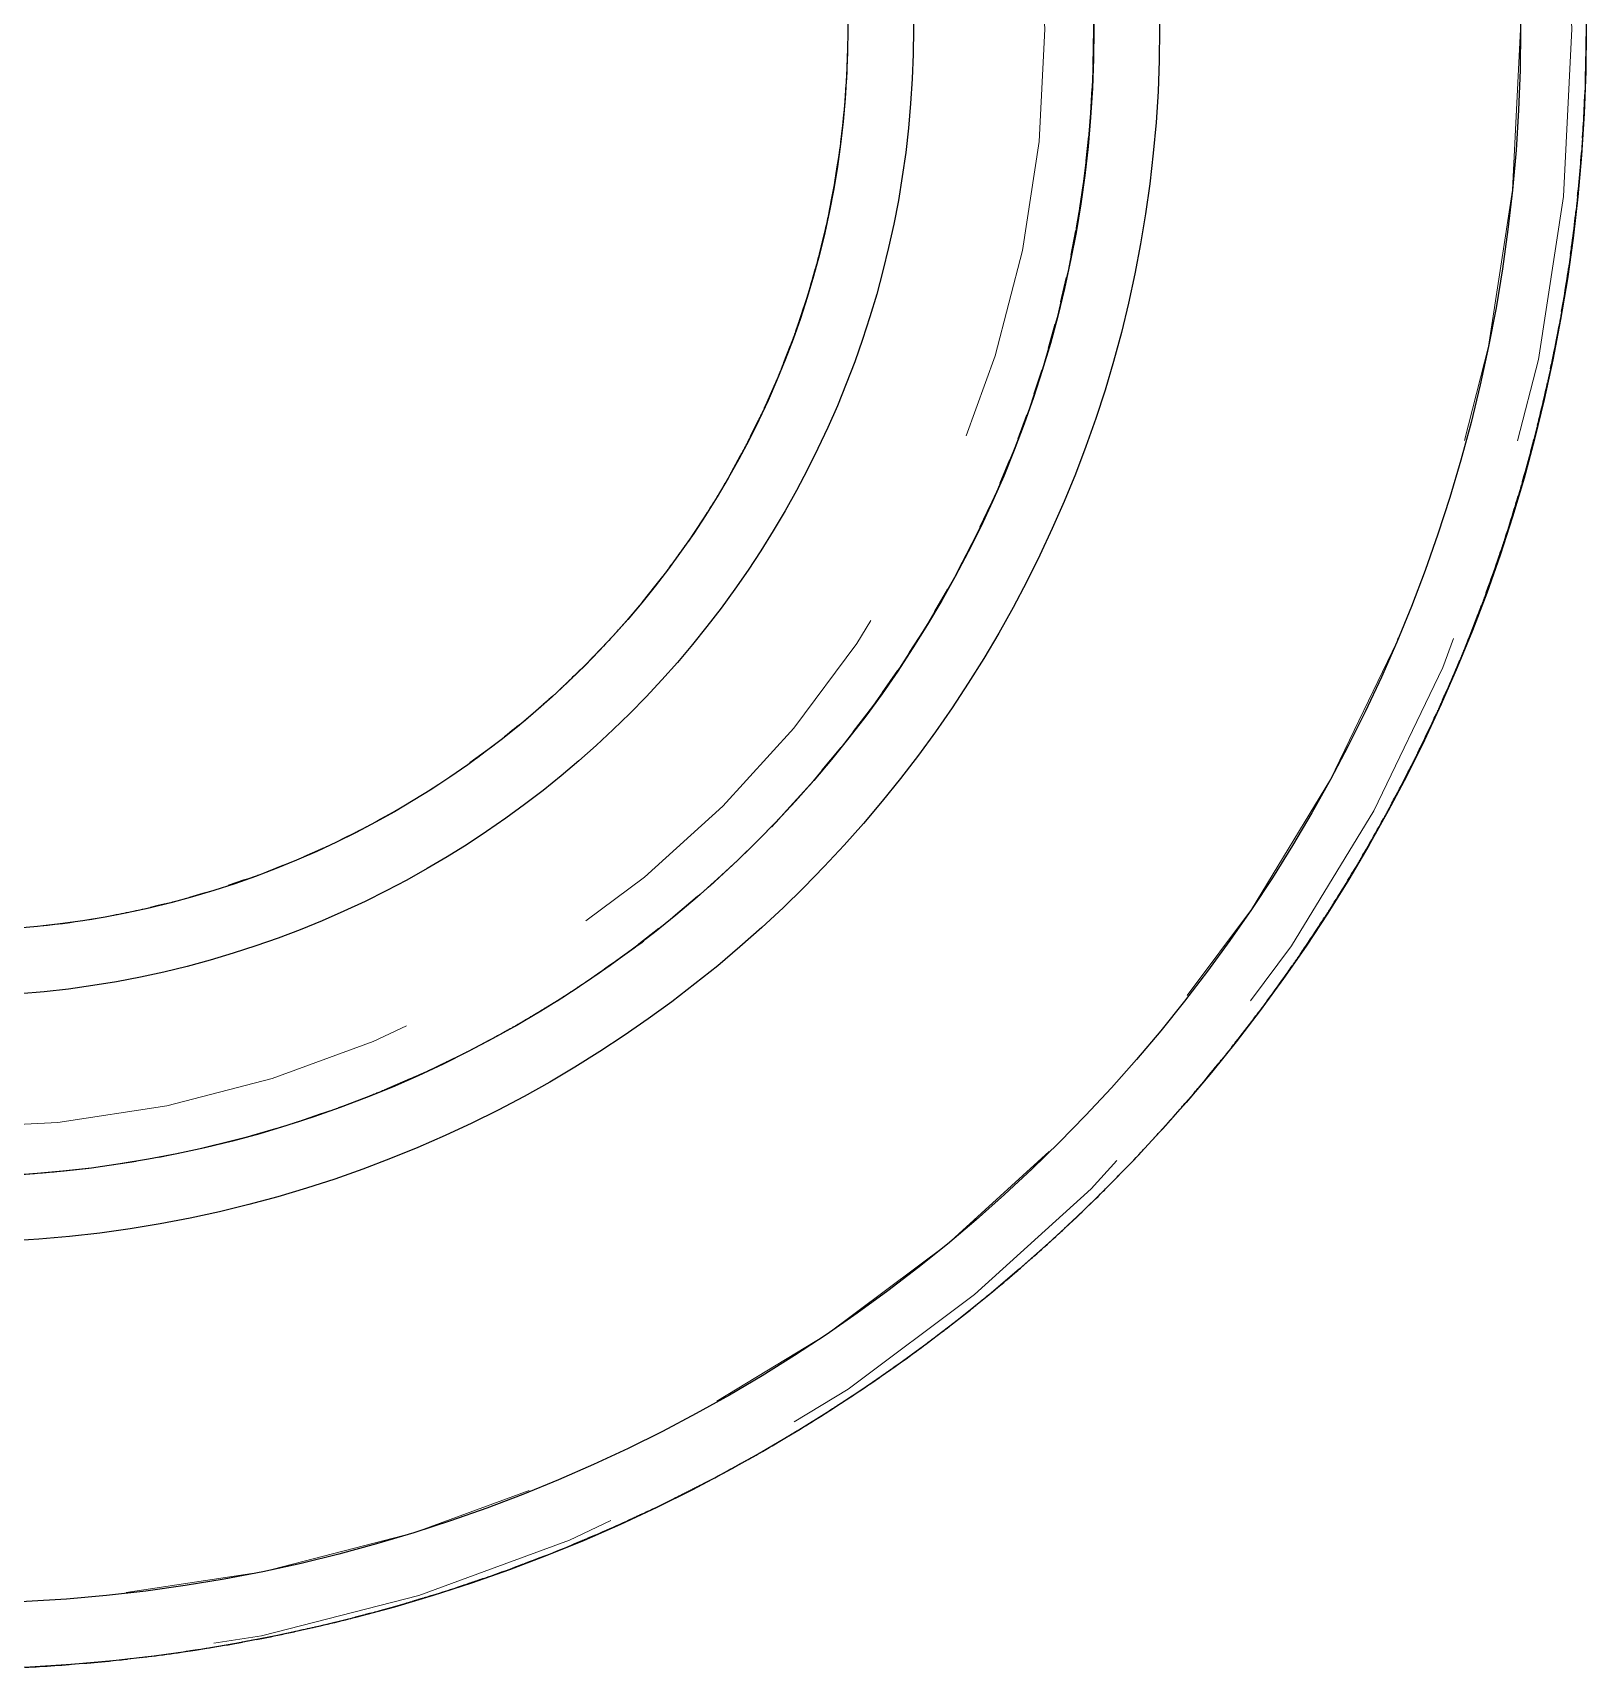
# Model space of a CAD drawing. Header units: millimetres. Extents: x -11.8 to 5, y -5 to 5.9.
# Drawn here: x 0.267 to 5, y -5 to -0.011 of the extents above; entities that cross this region are included whole.
import ezdxf

# ---------------------------------------------------------------- set-up
doc = ezdxf.new("R2010")
doc.units = ezdxf.units.MM
doc.linetypes.add('HIDDEN', pattern=[1.905, 1.27, -0.635])

msp = doc.modelspace()

# ---------------------------------------------------------------- linework, layer by layer
at = {"color": 7, "linetype": 'Continuous', "lineweight": 25}
for p, q in [((3.49, -0.2563), (3.4948, -0.1806)), ((3.4763, -0.4014), (3.4843, -0.326)), ((3.4565, -0.5458), (3.4677, -0.4707)), ((3.4308, -0.6893), (3.4451, -0.6147)), ((3.3991, -0.8317), (3.4166, -0.7576)), ((2.6151, -0.8491), (2.5973, -0.902)), ((3.3615, -0.9726), (3.3821, -0.8991)), ((2.5743, -0.9657), (2.5542, -1.0178)), ((3.318, -1.1118), (3.3418, -1.0391)), ((2.5282, -1.0805), (2.506, -1.1314)), ((2.477, -1.1933), (2.4527, -1.2428)), ((3.2687, -1.2492), (3.2957, -1.1773)), ((2.4222, -1.3007), (2.3944, -1.3518)), ((3.2138, -1.3845), (3.2438, -1.3135)), ((3.1531, -1.5174), (3.1864, -1.4473)), ((2.2796, -1.5372), (2.2641, -1.5606)), ((3.087, -1.6479), (3.1234, -1.5787)), ((3.0153, -1.7756), (3.055, -1.7073)), ((2.9382, -1.9005), (2.9814, -1.833)), ((2.8556, -2.0225), (2.9025, -1.9555)), ((2.7673, -2.1417), (2.8187, -2.0746)), ((1.6644, -2.1889), (1.5986, -2.2367)), ((2.6722, -2.2592), (2.7299, -2.1902)), ((2.5542, -2.3924), (2.6364, -2.3019)), ((1.3632, -2.3877), (1.3145, -2.415)), ((2.4666, -2.4822), (2.5386, -2.4094)), ((1.2545, -2.4466), (1.2048, -2.4716)), ((2.4666, -2.4822), (2.4363, -2.5128)), ((1.143, -2.5006), (1.0927, -2.5232)), ((2.4146, -2.533), (2.3291, -2.6124)), ((0.9121, -2.5937), (0.8623, -2.611)), ((1.0289, -2.5496), (0.9784, -2.5697)), ((2.2922, -2.644), (2.2182, -2.7072)), ((2.1743, -2.7418), (2.113, -2.7898)), ((1.864, -2.9621), (1.9313, -2.9181)), ((1.739, -3.0371), (1.8071, -2.9965)), ((1.6111, -3.1068), (1.6801, -3.0696)), ((1.4804, -3.1712), (1.5503, -3.1371)), ((1.3472, -3.23), (1.418, -3.1991)), ((1.2115, -3.2832), (1.2833, -3.2555)), ((1.0738, -3.3308), (1.1464, -3.3062)), ((0.7931, -3.4085), (0.867, -3.3902)), ((0.9343, -3.3726), (1.0075, -3.3511)), ((0.6505, -3.4385), (0.725, -3.4234)), ((0.217, -3.4927), (0.2926, -3.4871)), ((0.3622, -3.4807), (0.4376, -3.4719)), ((0.5068, -3.4626), (0.5818, -3.4507))]:
    msp.add_line(p, q, dxfattribs=at)
at = {"color": 7, "linetype": 'Continuous', "lineweight": 25, "flags": 128}
for points in [[(3.4977, -0.1107), (3.5, 0), (3.4977, 0.1107)], [(2.7472, -0.1232), (2.7467, -0.1308), (2.7445, -0.1641)], [(2.7388, -0.2462), (2.7371, -0.2614), (2.7335, -0.2948)], [(2.7249, -0.3686), (2.7215, -0.3913), (2.717, -0.4203)], [(2.7056, -0.4904), (2.6997, -0.5203), (2.6951, -0.5434)], [(2.6808, -0.6112), (2.6719, -0.6482), (2.6678, -0.6647)], [(2.6507, -0.7309), (2.638, -0.7746), (2.6352, -0.7843)], [(0.7922, -2.6327), (0.7746, -2.6381), (0.7444, -2.6471)], [(0.6673, -2.6672), (0.6482, -2.672), (0.6251, -2.6779)], [(1.9856, -2.882), (2.0988, -2.8009), (2.113, -2.7898)]]:
    msp.add_lwpolyline(points, dxfattribs=at)
at = {"color": 7, "linetype": 'HIDDEN', "lineweight": 18, "flags": 128}
for points in [[(2.7482, -0.0844), (2.7474, -0.1191), (2.7472, -0.1232)], [(3.4948, -0.1806), (3.4969, -0.1475), (3.4977, -0.1107)], [(2.7445, -0.1641), (2.7397, -0.238), (2.7388, -0.2462)], [(2.7335, -0.2948), (2.7268, -0.3565), (2.7249, -0.3686)], [(3.4843, -0.326), (3.4876, -0.2948), (3.49, -0.2563)], [(2.717, -0.4203), (2.7088, -0.4743), (2.7056, -0.4904)], [(3.4677, -0.4707), (3.472, -0.4416), (3.4763, -0.4014)], [(2.6951, -0.5434), (2.6857, -0.5912), (2.6808, -0.6112)], [(3.4451, -0.6147), (3.4503, -0.5876), (3.4565, -0.5458)], [(2.6678, -0.6647), (2.6576, -0.707), (2.6507, -0.7309)], [(3.4166, -0.7576), (3.4225, -0.7325), (3.4308, -0.6893)], [(2.6352, -0.7843), (2.6245, -0.8214), (2.6151, -0.8491)], [(3.3821, -0.8991), (3.3886, -0.8761), (3.3991, -0.8317)], [(2.5973, -0.902), (2.5864, -0.9343), (2.5743, -0.9657)], [(3.3418, -1.0391), (3.3486, -1.0182), (3.3615, -0.9726)], [(3.2957, -1.1773), (3.3027, -1.1585), (3.318, -1.1118)], [(2.4527, -1.2428), (2.4443, -1.2601), (2.4222, -1.3007)], [(3.2438, -1.3135), (3.2509, -1.2967), (3.2687, -1.2492)], [(3.1864, -1.4473), (3.1934, -1.4326), (3.2138, -1.3845)], [(2.3219, -1.4732), (2.3131, -1.4866), (2.2796, -1.5372)], [(3.1234, -1.5787), (3.1302, -1.5659), (3.1531, -1.5174)], [(2.1815, -1.674), (2.1612, -1.6996), (2.1224, -1.7483)], [(3.055, -1.7073), (3.0614, -1.6965), (3.087, -1.6479)], [(2.9814, -1.833), (2.9871, -1.824), (3.0153, -1.7756)], [(2.9025, -1.9555), (2.9076, -1.9483), (2.9382, -1.9005)], [(2.8187, -2.0746), (2.8229, -2.0692), (2.8556, -2.0225)], [(2.7299, -2.1902), (2.7331, -2.1863), (2.7673, -2.1417)], [(2.6364, -2.3019), (2.6385, -2.2996), (2.6722, -2.2592)], [(1.2048, -2.4716), (1.1817, -2.4832), (1.143, -2.5006)], [(1.0927, -2.5232), (1.073, -2.532), (1.0289, -2.5496)], [(0.9784, -2.5697), (0.9623, -2.5761), (0.9121, -2.5937)], [(0.8623, -2.611), (0.8498, -2.6154), (0.7922, -2.6327)], [(0.7444, -2.6471), (0.7357, -2.6498), (0.6673, -2.6672)], [(1.9313, -2.9181), (1.9789, -2.8869), (1.9856, -2.882)], [(1.8071, -2.9965), (1.8554, -2.9677), (1.864, -2.9621)], [(1.6801, -3.0696), (1.7287, -3.0433), (1.739, -3.0371)], [(1.5503, -3.1371), (1.5988, -3.1135), (1.6111, -3.1068)], [(1.418, -3.1991), (1.4661, -3.1781), (1.4804, -3.1712)], [(1.2833, -3.2555), (1.3309, -3.2371), (1.3472, -3.23)], [(1.1464, -3.3062), (1.1932, -3.2903), (1.2115, -3.2832)], [(1.0075, -3.3511), (1.0534, -3.3377), (1.0738, -3.3308)], [(0.867, -3.3902), (0.9118, -3.3791), (0.9343, -3.3726)], [(0.5818, -3.4507), (0.6239, -3.4439), (0.6505, -3.4385)], [(0.725, -3.4234), (0.7685, -3.4146), (0.7931, -3.4085)], [(0.2926, -3.4871), (0.3316, -3.4843), (0.3622, -3.4807)], [(0.4376, -3.4719), (0.4782, -3.4672), (0.5068, -3.4626)]]:
    msp.add_lwpolyline(points, dxfattribs=at)
at = {"color": 7, "linetype": 'HIDDEN', "lineweight": 18}
for centre, radius in [((-0.0444, 0.0008), 5.0006), ((0, 0), 4.8), ((0, 0), 3.35)]:
    msp.add_circle(centre, radius, dxfattribs=at)
at = {"color": 7, "linetype": 'Continuous', "lineweight": 25}
for radius in [5, 4.8, 3.7, 3.5, 2.95, 2.75]:
    msp.add_circle((0, 0), radius, dxfattribs=at)
at = {"color": 7, "linetype": 'HIDDEN', "lineweight": 18}
for centre, radius, start, end in [((-0.0013, 0.0003), 3.5011, 318.8521, 359.1873), ((1.5789, -0.6505), 1.0421, 335.6348, 339.3651), ((1.6661, -0.7749), 0.9124, 332.7081, 336.9978), ((0.6483, -0.3925), 1.9923, 327.3358, 331.215), ((-0.4704, 0.3496), 3.3356, 323.3717, 325.0635), ((0.004, -0.0025), 2.7453, 299.6779, 320.2728), ((0.7288, -1.3766), 1.1922, 296.1645, 299.4237), ((0.0272, -0.1689), 2.5793, 275.3224, 283.4017)]:
    msp.add_arc(centre, radius, start, end, dxfattribs=at)
for points, knots in [([(2.7471, -0.1266), (2.7471, -0.1269), (2.747, -0.1278), (2.7473, -0.1226), (2.7475, -0.098), (2.7512, 0.0002), (2.7475, 0.0972), (2.7473, 0.1237), (2.7471, 0.1263), (2.7471, 0.1266)], [0, 0, 0, 0, 0.018433, 0.065081, 0.304664, 0.518433, 0.732203, 0.971786, 1, 1, 1, 1]), ([(2.7383, -0.2529), (2.7384, -0.2525), (2.7391, -0.2456), (2.7439, -0.1744), (2.7464, -0.1366), (2.7466, -0.134)], [0, 0, 0, 0, 0.056424, 0.934654, 1, 1, 1, 1]), ([(4.9957, -0.1994), (4.9959, -0.1921), (4.9965, -0.1774), (4.997, -0.1628), (4.9972, -0.1554)], [0, 0, 0, 0, 0.499838, 1, 1, 1, 1]), ([(2.4972, -1.1517), (2.4982, -1.1491), (2.4997, -1.1455), (2.5091, -1.1255), (2.5296, -1.0786), (2.5489, -1.0324), (2.5509, -1.0257), (2.5598, -1.0048), (2.5756, -0.9637), (2.5923, -0.9176), (2.5971, -0.9021), (2.6047, -0.882), (2.6165, -0.8465), (2.6317, -0.7977), (2.637, -0.778), (2.6438, -0.7568), (2.6519, -0.728), (2.6661, -0.6733), (2.6709, -0.6525), (2.6768, -0.6303), (2.6816, -0.6096), (2.6948, -0.5469), (2.6993, -0.5231), (2.7034, -0.5042), (2.7057, -0.4913), (2.7169, -0.4231), (2.722, -0.3896), (2.7237, -0.3796), (2.7251, -0.3697), (2.7335, -0.2968), (2.7373, -0.2625), (2.7373, -0.262)], [0, 0, 0, 0, 0.031346, 0.045603, 0.120773, 0.139256, 0.178639, 0.202514, 0.252695, 0.289199, 0.32468, 0.349213, 0.384427, 0.435763, 0.46644, 0.487284, 0.512937, 0.578743, 0.602805, 0.618348, 0.637842, 0.718843, 0.734708, 0.746873, 0.762359, 0.858567, 0.865731, 0.878885, 0.892096, 0.998444, 1, 1, 1, 1]), ([(4.9855, -0.3766), (4.986, -0.3693), (4.987, -0.3546), (4.9881, -0.34), (4.9886, -0.3327)], [0, 0, 0, 0, 0.499654, 1, 1, 1, 1]), ([(4.9689, -0.5533), (4.9697, -0.546), (4.9713, -0.5314), (4.9728, -0.5168), (4.9736, -0.5095)], [0, 0, 0, 0, 0.500127, 1, 1, 1, 1]), ([(4.9462, -0.7293), (4.9472, -0.722), (4.9493, -0.7075), (4.9514, -0.693), (4.9524, -0.6857)], [0, 0, 0, 0, 0.5000329, 1, 1, 1, 1]), ([(4.9172, -0.9044), (4.9185, -0.8972), (4.9211, -0.8827), (4.9237, -0.8683), (4.9249, -0.8611)], [0, 0, 0, 0, 0.49985, 1, 1, 1, 1]), ([(4.882, -1.0783), (4.8835, -1.0712), (4.8866, -1.0568), (4.8897, -1.0425), (4.8913, -1.0353)], [0, 0, 0, 0, 0.499774, 1, 1, 1, 1]), ([(2.3895, -1.3608), (2.3989, -1.3442), (2.4119, -1.321), (2.4419, -1.2642), (2.4632, -1.2237), (2.4785, -1.1911), (2.4914, -1.1637)], [0, 0, 0, 0, 0.376339, 0.526963, 0.601441, 1, 1, 1, 1]), ([(4.8406, -1.2509), (4.8424, -1.2438), (4.846, -1.2296), (4.8497, -1.2154), (4.8515, -1.2083)], [0, 0, 0, 0, 0.500352, 1, 1, 1, 1]), ([(4.7932, -1.4219), (4.7952, -1.4149), (4.7993, -1.4009), (4.8035, -1.3867), (4.8055, -1.3797)], [0, 0, 0, 0, 0.500852, 1, 1, 1, 1]), ([(2.3219, -1.4732), (2.3223, -1.4727), (2.3228, -1.472), (2.3288, -1.4628), (2.3316, -1.4579), (2.3339, -1.4539)], [0, 0, 0, 0, 0.342109, 0.442129, 1, 1, 1, 1]), ([(2.2499, -1.5808), (2.2508, -1.5796), (2.2519, -1.5781), (2.2684, -1.5552), (2.2744, -1.5455), (2.2796, -1.5372)], [0, 0, 0, 0, 0.359761, 0.451422, 1, 1, 1, 1]), ([(4.7397, -1.5912), (4.742, -1.5842), (4.7466, -1.5702), (4.7512, -1.5563), (4.7535, -1.5494)], [0, 0, 0, 0, 0.4994762, 1, 1, 1, 1]), ([(2.1815, -1.674), (2.181, -1.6746), (2.1803, -1.6754), (2.1976, -1.6538), (2.2024, -1.6466), (2.2065, -1.6405)], [0, 0, 0, 0, 0.371948, 0.471023, 1, 1, 1, 1]), ([(4.6802, -1.7584), (4.6828, -1.7515), (4.6879, -1.7377), (4.693, -1.724), (4.6955, -1.7171)], [0, 0, 0, 0, 0.499539, 1, 1, 1, 1]), ([(2.0507, -1.8314), (2.0524, -1.8293), (2.0546, -1.8266), (2.0363, -1.8484), (2.0331, -1.8517), (2.0329, -1.8519)], [0, 0, 0, 0, 0.752512, 0.983892, 1, 1, 1, 1]), ([(4.6149, -1.9234), (4.6177, -1.9166), (4.6233, -1.903), (4.6289, -1.8894), (4.6316, -1.8827)], [0, 0, 0, 0, 0.500036, 1, 1, 1, 1]), ([(1.9903, -1.8966), (1.9901, -1.8968), (1.9786, -1.9089), (1.9804, -1.9062), (1.9517, -1.9376), (1.9473, -1.9417), (1.9467, -1.9423)], [0, 0, 0, 0, 0.012868, 0.784308, 0.970029, 1, 1, 1, 1]), ([(1.8994, -1.9877), (1.8986, -1.9884), (1.8846, -2.0019), (1.8867, -1.9992), (1.8613, -2.0245), (1.8573, -2.0279), (1.8564, -2.0287)], [0, 0, 0, 0, 0.040523, 0.7754544, 0.9465731, 1, 1, 1, 1]), ([(1.8025, -2.0759), (1.8018, -2.0766), (1.7856, -2.0909), (1.7919, -2.0846), (1.7667, -2.1075), (1.7634, -2.1101), (1.7622, -2.111)], [0, 0, 0, 0, 0.035556, 0.807933, 0.928076, 1, 1, 1, 1]), ([(4.5437, -2.0859), (4.5468, -2.0793), (4.5528, -2.0659), (4.5589, -2.0525), (4.5619, -2.0459)], [0, 0, 0, 0, 0.4996343, 1, 1, 1, 1]), ([(1.7006, -2.1602), (1.7002, -2.1605), (1.6818, -2.1755), (1.6941, -2.1649), (1.6683, -2.1862), (1.6658, -2.1879), (1.6644, -2.1889)], [0, 0, 0, 0, 0.016543, 0.851673, 0.915163, 1, 1, 1, 1]), ([(4.4668, -2.2459), (4.4701, -2.2393), (4.4766, -2.2262), (4.4832, -2.213), (4.4864, -2.2065)], [0, 0, 0, 0, 0.5004991, 1, 1, 1, 1]), ([(0.5138, -2.7014), (0.5129, -2.7016), (0.5115, -2.7019), (0.5123, -2.7016), (0.5627, -2.6912), (0.6339, -2.6761), (0.6275, -2.6775), (0.65, -2.6716), (0.6897, -2.6616), (0.7464, -2.6469), (0.7531, -2.6448), (0.7787, -2.6368), (0.8094, -2.6277), (0.8597, -2.6124), (0.878, -2.606), (0.903, -2.5968), (0.9306, -2.5874), (0.9746, -2.5717), (1.0014, -2.561), (1.0245, -2.5513), (1.0499, -2.5414), (1.0898, -2.525), (1.1227, -2.5102), (1.1437, -2.5001), (1.1658, -2.4905), (1.2038, -2.4727), (1.2415, -2.4537), (1.2613, -2.4429), (1.2773, -2.4353), (1.3154, -2.4151), (1.3567, -2.392), (1.3779, -2.3793), (1.3834, -2.3767), (1.4087, -2.3618), (1.4258, -2.351), (1.4415, -2.3411)], [0, 0, 0, 0, 0.083594, 0.133037, 0.186853, 0.229617, 0.257905, 0.273411, 0.295928, 0.349428, 0.369015, 0.382639, 0.40366, 0.454897, 0.474532, 0.490082, 0.512997, 0.55695, 0.579681, 0.59773, 0.622738, 0.658229, 0.686996, 0.706882, 0.73304, 0.759815, 0.798531, 0.817878, 0.844064, 0.860948, 0.916026, 0.929584, 0.954994, 0.958517, 1, 1, 1, 1]), ([(2.5376, -2.4105), (2.5202, -2.4296), (2.4968, -2.4553), (2.5795, -2.3647), (2.5971, -2.3452), (2.6028, -2.339)], [0, 0, 0, 0, 0.664423, 0.892125, 1, 1, 1, 1]), ([(4.3843, -2.403), (4.3878, -2.3966), (4.3948, -2.3837), (4.4018, -2.3708), (4.4053, -2.3643)], [0, 0, 0, 0, 0.499923, 1, 1, 1, 1]), ([(-2.3843, -2.5623), (-2.4119, -2.5375), (-2.4449, -2.508), (-2.3204, -2.6196), (-2.2496, -2.681), (-2.2955, -2.6429), (-2.2014, -2.7205), (-2.1465, -2.7645), (-2.1804, -2.7384), (-2.0828, -2.8124), (-2.0324, -2.8495), (-2.0602, -2.8297), (-1.9643, -2.8964), (-1.9143, -2.9302), (-1.9364, -2.9157), (-1.8437, -2.9747), (-1.7927, -3.0061), (-1.809, -2.9963), (-1.7208, -3.0475), (-1.6677, -3.0772), (-1.6786, -3.0711), (-1.5949, -3.1152), (-1.5399, -3.1432), (-1.5454, -3.1402), (-1.466, -3.178), (-1.4093, -3.2039), (-1.4095, -3.2034), (-1.3342, -3.2355), (-1.2763, -3.2591), (-1.2714, -3.2606), (-1.2, -3.2877), (-1.1411, -3.3089), (-1.1311, -3.3118), (-1.0635, -3.3344), (-1.0038, -3.3531), (-0.989, -3.357), (-0.9249, -3.3755), (-0.8647, -3.3917), (-0.8453, -3.396), (-0.7846, -3.4109), (-0.7241, -3.4244), (-0.7002, -3.4288), (-0.6429, -3.4404), (-0.582, -3.4514), (-0.5541, -3.4554), (-0.4999, -3.4641), (-0.439, -3.4725), (-0.407, -3.4758), (-0.3561, -3.4819), (-0.2951, -3.4877), (-0.2593, -3.4899), (-0.2116, -3.4936), (-0.1505, -3.4969), (-0.1112, -3.4978), (-0.0668, -3.4994), (-0.0057, -3.5001), (0.037, -3.4994), (0.0782, -3.4992), (0.1392, -3.4973), (0.1853, -3.4946), (0.2228, -3.493), (0.2839, -3.4885), (0.3332, -3.4837), (0.3671, -3.4808), (0.4281, -3.4737), (0.4806, -3.4664), (0.5106, -3.4627), (0.5715, -3.453), (0.6273, -3.4429), (0.6532, -3.4387), (0.7139, -3.4264), (0.7729, -3.4132), (0.7946, -3.4088), (0.855, -3.3939), (0.9173, -3.3773), (0.9345, -3.3731), (0.9944, -3.3557), (1.0603, -3.3352), (1.0726, -3.3318), (1.132, -3.3117), (1.2015, -3.287), (1.209, -3.2847), (1.2674, -3.2623), (1.3408, -3.2327), (1.3431, -3.2322), (1.4004, -3.2074), (1.4777, -3.1726), (1.475, -3.1741), (1.5307, -3.1473), (1.6124, -3.1064), (1.6041, -3.1109), (1.6582, -3.082), (1.7442, -3.0344), (1.7306, -3.0423), (1.7827, -3.0117), (1.8732, -2.9567), (1.8538, -2.9689), (1.9051, -2.9357), (1.9972, -2.8745), (1.9359, -2.9154), (2.2292, -2.7094), (2.093, -2.806), (2.0031, -2.8698)], [0, 0, 0, 0, 0.108036, 0.129326, 0.180886, 0.198126, 0.209216, 0.227127, 0.238379, 0.246076, 0.259428, 0.267901, 0.274098, 0.284902, 0.2918, 0.297199, 0.306426, 0.312298, 0.317235, 0.325382, 0.330561, 0.33519, 0.342587, 0.347255, 0.351663, 0.358535, 0.362821, 0.36706, 0.373548, 0.377551, 0.38165, 0.387851, 0.391644, 0.395624, 0.401608, 0.405241, 0.409115, 0.414939, 0.418462, 0.422244, 0.427944, 0.431379, 0.435069, 0.440673, 0.444076, 0.447692, 0.453232, 0.456601, 0.46015, 0.465643, 0.46901, 0.472494, 0.477958, 0.481347, 0.484784, 0.490237, 0.493654, 0.49705, 0.502507, 0.50597, 0.509351, 0.514827, 0.518339, 0.521707, 0.527221, 0.530801, 0.534184, 0.539755, 0.543407, 0.546825, 0.552473, 0.556207, 0.559681, 0.565436, 0.569263, 0.572833, 0.578731, 0.582658, 0.586371, 0.592452, 0.59649, 0.600378, 0.606709, 0.610876, 0.615021, 0.621686, 0.626007, 0.630452, 0.637574, 0.642082, 0.646991, 0.654736, 0.659506, 0.664999, 0.673618, 0.678759, 0.685106, 0.695019, 0.700769, 0.708346, 0.8073, 1, 1, 1, 1]), ([(4.2963, -2.5571), (4.3, -2.5508), (4.3075, -2.5381), (4.3149, -2.5255), (4.3186, -2.5192)], [0, 0, 0, 0, 0.499349, 1, 1, 1, 1]), ([(2.3291, -2.6124), (2.3285, -2.613), (2.3266, -2.6148), (2.3205, -2.6199), (2.3253, -2.6159), (2.307, -2.6315), (2.2922, -2.644)], [0, 0, 0, 0, 0.04765, 0.158403, 0.321426, 1, 1, 1, 1]), ([(4.2028, -2.708), (4.2067, -2.7018), (4.2146, -2.6894), (4.2225, -2.677), (4.2265, -2.6709)], [0, 0, 0, 0, 0.500165, 1, 1, 1, 1]), ([(2.2182, -2.7072), (2.2172, -2.7081), (2.2138, -2.711), (2.2046, -2.7181), (2.2106, -2.7134), (2.1909, -2.7288), (2.1743, -2.7418)], [0, 0, 0, 0, 0.040481, 0.132585, 0.270516, 1, 1, 1, 1]), ([(4.104, -2.8554), (4.1082, -2.8494), (4.1165, -2.8373), (4.1249, -2.8252), (4.129, -2.8192)], [0, 0, 0, 0, 0.499885, 1, 1, 1, 1]), ([(4.0001, -2.9993), (4.0045, -2.9934), (4.0132, -2.9816), (4.022, -2.9698), (4.0264, -2.9639)], [0, 0, 0, 0, 0.500429, 1, 1, 1, 1]), ([(3.8912, -3.1393), (3.8957, -3.1336), (3.9049, -3.1222), (3.9141, -3.1107), (3.9186, -3.105)], [0, 0, 0, 0, 0.500376, 1, 1, 1, 1]), ([(3.7773, -3.2755), (3.7821, -3.2699), (3.7916, -3.2588), (3.8012, -3.2477), (3.806, -3.2421)], [0, 0, 0, 0, 0.499606, 1, 1, 1, 1]), ([(3.6587, -3.4075), (3.6636, -3.4021), (3.6736, -3.3913), (3.6835, -3.3805), (3.6885, -3.3751)], [0, 0, 0, 0, 0.499877, 1, 1, 1, 1]), ([(3.5354, -3.5352), (3.5406, -3.53), (3.5509, -3.5196), (3.5612, -3.5091), (3.5664, -3.5039)], [0, 0, 0, 0, 0.500374, 1, 1, 1, 1]), ([(3.4077, -3.6584), (3.4131, -3.6534), (3.4238, -3.6434), (3.4345, -3.6333), (3.4398, -3.6283)], [0, 0, 0, 0, 0.500359, 1, 1, 1, 1]), ([(3.2757, -3.7771), (3.2813, -3.7722), (3.2923, -3.7626), (3.3033, -3.7529), (3.3089, -3.7481)], [0, 0, 0, 0, 0.499881, 1, 1, 1, 1]), ([(3.1396, -3.8909), (3.1453, -3.8863), (3.1567, -3.877), (3.1681, -3.8678), (3.1738, -3.8631)], [0, 0, 0, 0, 0.499909, 1, 1, 1, 1]), ([(2.9996, -3.9999), (3.0054, -3.9955), (3.0171, -3.9866), (3.0288, -3.9778), (3.0346, -3.9733)], [0, 0, 0, 0, 0.499878, 1, 1, 1, 1]), ([(2.8557, -4.1038), (2.8617, -4.0996), (2.8737, -4.0912), (2.8857, -4.0828), (2.8917, -4.0785)], [0, 0, 0, 0, 0.500138, 1, 1, 1, 1]), ([(2.7083, -4.2026), (2.7144, -4.1986), (2.7267, -4.1906), (2.739, -4.1826), (2.7451, -4.1786)], [0, 0, 0, 0, 0.500419, 1, 1, 1, 1]), ([(2.5574, -4.2961), (2.5637, -4.2923), (2.5763, -4.2847), (2.5888, -4.2772), (2.5951, -4.2734)], [0, 0, 0, 0, 0.499971, 1, 1, 1, 1]), ([(2.4033, -4.3841), (2.4097, -4.3806), (2.4226, -4.3735), (2.4354, -4.3664), (2.4418, -4.3628)], [0, 0, 0, 0, 0.499514, 1, 1, 1, 1]), ([(2.2462, -4.4667), (2.2527, -4.4633), (2.2658, -4.4567), (2.2789, -4.45), (2.2854, -4.4467)], [0, 0, 0, 0, 0.499638, 1, 1, 1, 1]), ([(2.0863, -4.5436), (2.0929, -4.5405), (2.1062, -4.5343), (2.1195, -4.5281), (2.1262, -4.525)], [0, 0, 0, 0, 0.500357, 1, 1, 1, 1]), ([(1.9237, -4.6148), (1.9305, -4.6119), (1.944, -4.6062), (1.9575, -4.6005), (1.9642, -4.5976)], [0, 0, 0, 0, 0.499162, 1, 1, 1, 1]), ([(1.7587, -4.6801), (1.7656, -4.6775), (1.7793, -4.6723), (1.793, -4.6671), (1.7998, -4.6645)], [0, 0, 0, 0, 0.499785, 1, 1, 1, 1]), ([(1.5915, -4.7396), (1.5984, -4.7372), (1.6123, -4.7325), (1.6262, -4.7278), (1.6332, -4.7254)], [0, 0, 0, 0, 0.501096, 1, 1, 1, 1]), ([(1.4223, -4.7931), (1.4293, -4.791), (1.4434, -4.7867), (1.4574, -4.7825), (1.4644, -4.7804)], [0, 0, 0, 0, 0.499775, 1, 1, 1, 1]), ([(1.2513, -4.8405), (1.2584, -4.8387), (1.2725, -4.835), (1.2867, -4.8312), (1.2938, -4.8293)], [0, 0, 0, 0, 0.5003835, 1, 1, 1, 1]), ([(1.0787, -4.8819), (1.0858, -4.8803), (1.1001, -4.8771), (1.1145, -4.8738), (1.1216, -4.8722)], [0, 0, 0, 0, 0.500267, 1, 1, 1, 1]), ([(0.9047, -4.9171), (0.912, -4.9158), (0.9264, -4.913), (0.9408, -4.9103), (0.948, -4.909)], [0, 0, 0, 0, 0.500205, 1, 1, 1, 1]), ([(0.377, -4.9854), (0.3843, -4.9848), (0.3989, -4.9837), (0.4135, -4.9825), (0.4208, -4.9819)], [0, 0, 0, 0, 0.500414, 1, 1, 1, 1]), ([(0.5537, -4.9689), (0.561, -4.9681), (0.5755, -4.9664), (0.5901, -4.9647), (0.5974, -4.9638)], [0, 0, 0, 0, 0.499816, 1, 1, 1, 1]), ([(0.7297, -4.9461), (0.7369, -4.945), (0.7514, -4.9428), (0.7659, -4.9406), (0.7732, -4.9395)], [0, 0, 0, 0, 0.500087, 1, 1, 1, 1])]:
    msp.add_open_spline(points, degree=3, knots=knots, dxfattribs=at)
msp.add_open_spline([(4.9996, -0.022), (4.9996, -0.0147), (4.9996, 0), (4.9996, 0.0147), (4.9996, 0.022)], degree=3, dxfattribs=at)
at = {"color": 7, "linetype": 'Continuous', "lineweight": 25}
for points, knots in [([(4.9972, -0.1554), (4.9975, -0.1483), (4.9987, -0.1171), (4.9997, -0.0604), (4.9996, -0.0292), (4.9996, -0.022)], [0, 0, 0, 0, 0.187426, 0.812632, 1, 1, 1, 1]), ([(4.9886, -0.3327), (4.9891, -0.3255), (4.9914, -0.2945), (4.9944, -0.2378), (4.9954, -0.2066), (4.9957, -0.1994)], [0, 0, 0, 0, 0.1874414, 0.8127377, 1, 1, 1, 1]), ([(4.9736, -0.5095), (4.9744, -0.5024), (4.9778, -0.4714), (4.9828, -0.4149), (4.985, -0.3838), (4.9855, -0.3766)], [0, 0, 0, 0, 0.187479, 0.812851, 1, 1, 1, 1]), ([(4.9524, -0.6857), (4.9534, -0.6786), (4.9579, -0.6477), (4.965, -0.5914), (4.9682, -0.5605), (4.9689, -0.5533)], [0, 0, 0, 0, 0.187105, 0.812338, 1, 1, 1, 1]), ([(4.9249, -0.8611), (4.9262, -0.854), (4.9318, -0.8234), (4.9408, -0.7674), (4.9452, -0.7364), (4.9462, -0.7293)], [0, 0, 0, 0, 0.187633, 0.812913, 1, 1, 1, 1]), ([(4.8913, -1.0353), (4.8928, -1.0283), (4.8995, -0.9978), (4.9105, -0.9422), (4.9159, -0.9115), (4.9172, -0.9044)], [0, 0, 0, 0, 0.18718, 0.812477, 1, 1, 1, 1]), ([(4.8515, -1.2083), (4.8532, -1.2013), (4.861, -1.1711), (4.8739, -1.1159), (4.8805, -1.0854), (4.882, -1.0783)], [0, 0, 0, 0, 0.187675, 0.81298, 1, 1, 1, 1]), ([(4.8055, -1.3797), (4.8076, -1.3728), (4.8164, -1.3428), (4.8313, -1.2881), (4.8389, -1.2579), (4.8406, -1.2509)], [0, 0, 0, 0, 0.186796, 0.8120648, 1, 1, 1, 1]), ([(4.7535, -1.5494), (4.7558, -1.5425), (4.7657, -1.513), (4.7825, -1.4588), (4.7912, -1.4288), (4.7932, -1.4219)], [0, 0, 0, 0, 0.187403, 0.812507, 1, 1, 1, 1]), ([(4.6955, -1.7171), (4.6981, -1.7104), (4.7089, -1.6812), (4.7277, -1.6277), (4.7375, -1.598), (4.7397, -1.5912)], [0, 0, 0, 0, 0.187823, 0.813021, 1, 1, 1, 1]), ([(4.6316, -1.8827), (4.6344, -1.876), (4.6463, -1.8472), (4.667, -1.7944), (4.6778, -1.7651), (4.6802, -1.7584)], [0, 0, 0, 0, 0.187265, 0.812553, 1, 1, 1, 1]), ([(2.0329, -1.8519), (2.0176, -1.868), (2.0013, -1.8851), (1.9909, -1.896), (1.9903, -1.8966)], [0, 0, 0, 0, 0.943603, 1, 1, 1, 1]), ([(1.9467, -1.9423), (1.9332, -1.9552), (1.9172, -1.9704), (1.9018, -1.9853), (1.8994, -1.9877)], [0, 0, 0, 0, 0.8412484, 1, 1, 1, 1]), ([(4.5619, -2.0459), (4.5649, -2.0393), (4.5778, -2.011), (4.6004, -1.9589), (4.6122, -1.93), (4.6149, -1.9234)], [0, 0, 0, 0, 0.187443, 0.812681, 1, 1, 1, 1]), ([(1.8564, -2.0287), (1.8413, -2.0418), (1.8243, -2.0566), (1.8047, -2.074), (1.8025, -2.0759)], [0, 0, 0, 0, 0.888308, 1, 1, 1, 1]), ([(4.4864, -2.2065), (4.4896, -2.2), (4.5036, -2.1722), (4.5279, -2.1209), (4.5408, -2.0925), (4.5437, -2.0859)], [0, 0, 0, 0, 0.1875567, 0.8128285, 1, 1, 1, 1]), ([(1.7622, -2.111), (1.7442, -2.1252), (1.7255, -2.14), (1.7016, -2.1594), (1.7006, -2.1602)], [0, 0, 0, 0, 0.958483, 1, 1, 1, 1]), ([(4.4053, -2.3643), (4.4087, -2.358), (4.4237, -2.3305), (4.4498, -2.2802), (4.4636, -2.2523), (4.4668, -2.2459)], [0, 0, 0, 0, 0.186808, 0.81211, 1, 1, 1, 1]), ([(4.3186, -2.5192), (4.3223, -2.513), (4.3381, -2.4862), (4.366, -2.4369), (4.3809, -2.4093), (4.3843, -2.403)], [0, 0, 0, 0, 0.187904, 0.8133161, 1, 1, 1, 1]), ([(4.2265, -2.6709), (4.2304, -2.6648), (4.2472, -2.6385), (4.2769, -2.5902), (4.2926, -2.5633), (4.2963, -2.5571)], [0, 0, 0, 0, 0.187117, 0.812538, 1, 1, 1, 1]), ([(4.129, -2.8192), (4.1331, -2.8133), (4.1509, -2.7876), (4.1822, -2.7404), (4.1989, -2.714), (4.2028, -2.708)], [0, 0, 0, 0, 0.18735, 0.812775, 1, 1, 1, 1]), ([(4.0264, -2.9639), (4.0307, -2.9582), (4.0493, -2.9332), (4.0823, -2.8871), (4.1, -2.8613), (4.104, -2.8554)], [0, 0, 0, 0, 0.187271, 0.812783, 1, 1, 1, 1]), ([(3.9186, -3.105), (3.9231, -3.0994), (3.9427, -3.075), (3.9773, -3.0301), (3.9958, -3.005), (4.0001, -2.9993)], [0, 0, 0, 0, 0.186964, 0.812365, 1, 1, 1, 1]), ([(3.806, -3.2421), (3.8107, -3.2366), (3.831, -3.213), (3.8672, -3.1694), (3.8867, -3.145), (3.8912, -3.1393)], [0, 0, 0, 0, 0.187435, 0.812694, 1, 1, 1, 1]), ([(3.6885, -3.3751), (3.6934, -3.3699), (3.7146, -3.347), (3.7523, -3.3046), (3.7726, -3.2809), (3.7773, -3.2755)], [0, 0, 0, 0, 0.187573, 0.812868, 1, 1, 1, 1]), ([(3.5664, -3.5039), (3.5715, -3.4988), (3.5935, -3.4767), (3.6327, -3.4357), (3.6538, -3.4128), (3.6587, -3.4075)], [0, 0, 0, 0, 0.187212, 0.812518, 1, 1, 1, 1]), ([(3.4398, -3.6283), (3.445, -3.6234), (3.4678, -3.602), (3.5085, -3.5625), (3.5304, -3.5403), (3.5354, -3.5352)], [0, 0, 0, 0, 0.187243, 0.812501, 1, 1, 1, 1]), ([(3.3089, -3.7481), (3.3143, -3.7433), (3.3378, -3.7228), (3.3798, -3.6847), (3.4025, -3.6633), (3.4077, -3.6584)], [0, 0, 0, 0, 0.187269, 0.812469, 1, 1, 1, 1]), ([(3.1738, -3.8631), (3.1793, -3.8586), (3.2035, -3.839), (3.2469, -3.8024), (3.2703, -3.7818), (3.2757, -3.7771)], [0, 0, 0, 0, 0.187598, 0.812846, 1, 1, 1, 1]), ([(3.0346, -3.9733), (3.0404, -3.969), (3.0653, -3.9502), (3.1099, -3.9152), (3.1341, -3.8955), (3.1396, -3.8909)], [0, 0, 0, 0, 0.187214, 0.812463, 1, 1, 1, 1]), ([(2.8917, -4.0785), (2.8976, -4.0744), (2.9231, -4.0566), (2.969, -4.0232), (2.9938, -4.0043), (2.9996, -3.9999)], [0, 0, 0, 0, 0.18762, 0.812871, 1, 1, 1, 1]), ([(2.7451, -4.1786), (2.7512, -4.1747), (2.7774, -4.1577), (2.8244, -4.1259), (2.8498, -4.108), (2.8557, -4.1038)], [0, 0, 0, 0, 0.187045, 0.812276, 1, 1, 1, 1]), ([(2.5951, -4.2734), (2.6013, -4.2697), (2.628, -4.2537), (2.6761, -4.2236), (2.7022, -4.2065), (2.7083, -4.2026)], [0, 0, 0, 0, 0.187471, 0.812599, 1, 1, 1, 1]), ([(2.4418, -4.3628), (2.4481, -4.3593), (2.4754, -4.3443), (2.5246, -4.3159), (2.5512, -4.2998), (2.5574, -4.2961)], [0, 0, 0, 0, 0.187415, 0.812548, 1, 1, 1, 1]), ([(2.2854, -4.4467), (2.2919, -4.4435), (2.3196, -4.4294), (2.3697, -4.4028), (2.397, -4.3876), (2.4033, -4.3841)], [0, 0, 0, 0, 0.187725, 0.813016, 1, 1, 1, 1]), ([(2.1262, -4.525), (2.1327, -4.522), (2.161, -4.5089), (2.212, -4.4841), (2.2398, -4.4699), (2.2462, -4.4667)], [0, 0, 0, 0, 0.1872088, 0.8125757, 1, 1, 1, 1]), ([(1.9642, -4.5976), (1.9709, -4.5949), (1.9997, -4.5828), (2.0515, -4.5598), (2.0798, -4.5466), (2.0863, -4.5436)], [0, 0, 0, 0, 0.187218, 0.812442, 1, 1, 1, 1]), ([(1.7998, -4.6645), (1.8065, -4.6619), (1.8356, -4.6509), (1.8882, -4.6298), (1.9171, -4.6176), (1.9237, -4.6148)], [0, 0, 0, 0, 0.1880432, 0.813535, 1, 1, 1, 1]), ([(1.6332, -4.7254), (1.64, -4.7231), (1.6696, -4.7131), (1.723, -4.6938), (1.752, -4.6827), (1.7587, -4.6801)], [0, 0, 0, 0, 0.186587, 0.812151, 1, 1, 1, 1]), ([(1.4644, -4.7804), (1.4713, -4.7783), (1.5012, -4.7694), (1.5552, -4.752), (1.5847, -4.7419), (1.5915, -4.7396)], [0, 0, 0, 0, 0.187217, 0.812447, 1, 1, 1, 1]), ([(1.2938, -4.8293), (1.3008, -4.8275), (1.3309, -4.8197), (1.3855, -4.8043), (1.4154, -4.7952), (1.4223, -4.7931)], [0, 0, 0, 0, 0.187725, 0.812942, 1, 1, 1, 1]), ([(0.948, -4.909), (0.9551, -4.9076), (0.9857, -4.9019), (1.0412, -4.8904), (1.0717, -4.8835), (1.0787, -4.8819)], [0, 0, 0, 0, 0.187844, 0.812947, 1, 1, 1, 1]), ([(1.1216, -4.8722), (1.1286, -4.8707), (1.1592, -4.8638), (1.2143, -4.8504), (1.2443, -4.8424), (1.2513, -4.8405)], [0, 0, 0, 0, 0.186813, 0.811996, 1, 1, 1, 1]), ([(0.7732, -4.9395), (0.7803, -4.9384), (0.8112, -4.9338), (0.8671, -4.9243), (0.8977, -4.9185), (0.9047, -4.9171)], [0, 0, 0, 0, 0.186898, 0.812012, 1, 1, 1, 1]), ([(0.2438, -4.9937), (0.2509, -4.9934), (0.2821, -4.9921), (0.3387, -4.9886), (0.3698, -4.986), (0.377, -4.9854)], [0, 0, 0, 0, 0.1876006, 0.8126704, 1, 1, 1, 1]), ([(0.4208, -4.9819), (0.428, -4.9814), (0.4592, -4.9789), (0.5156, -4.9734), (0.5465, -4.9697), (0.5537, -4.9689)], [0, 0, 0, 0, 0.187025, 0.812153, 1, 1, 1, 1]), ([(0.5974, -4.9638), (0.6045, -4.963), (0.6354, -4.9595), (0.6917, -4.952), (0.7226, -4.9472), (0.7297, -4.9461)], [0, 0, 0, 0, 0.187894, 0.813126, 1, 1, 1, 1])]:
    msp.add_open_spline(points, degree=3, knots=knots, dxfattribs=at)

doc.saveas('drawing.dxf')
